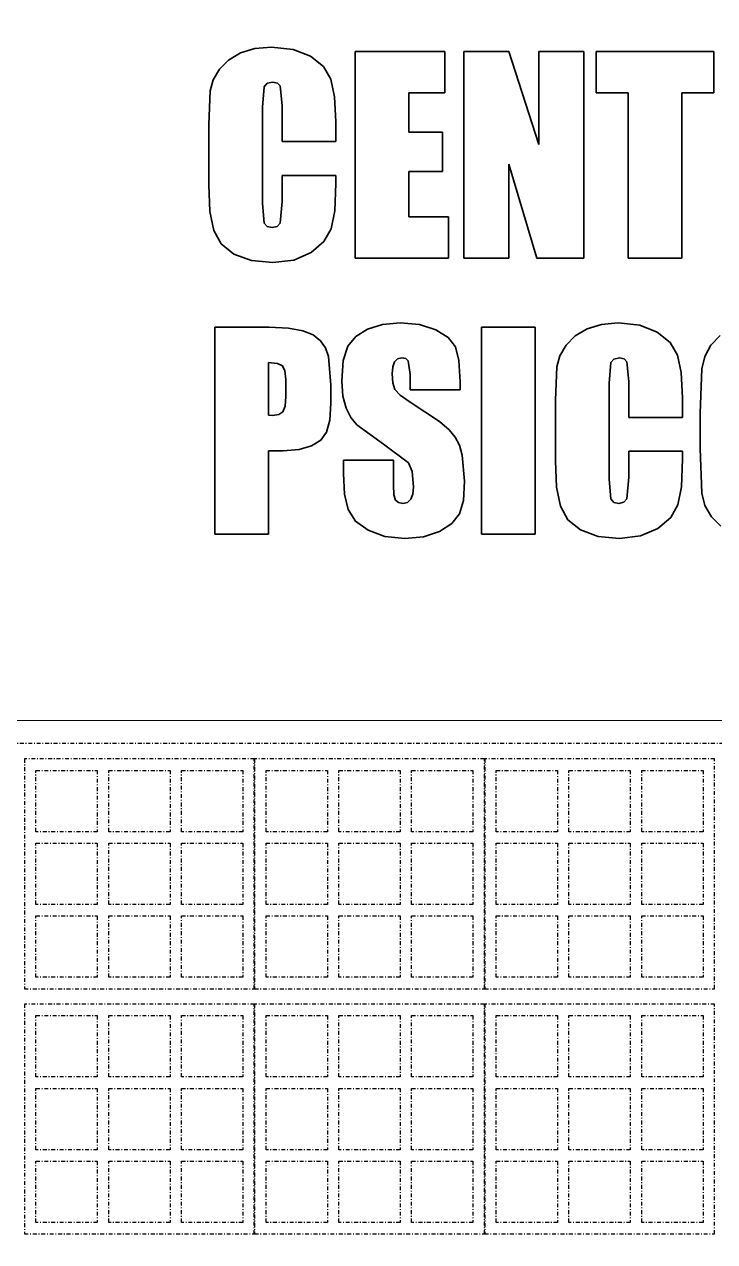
# Model space of a CAD drawing. Header units: metres. Extents: x -1783 to 21505, y -57 to 13660.
# Drawn here: x 12284.8 to 12374.9, y 7569.6 to 7728.5 of the extents above; entities that cross this region are included whole.
import ezdxf

# ---------------------------------------------------------------- set-up
doc = ezdxf.new("R2010")
doc.units = ezdxf.units.M
doc.header["$MEASUREMENT"] = 0
doc.linetypes.add('DASHDOT', pattern=[1, 0.5, -0.25, 0, -0.25])
doc.layers.add('01_F1 FACHADA FRONTAL _1_NOMES.ARQ_Caneta_No__1', color=7, linetype='Continuous', lineweight=35)
doc.layers.add('01_F1 FACHADA FRONTAL _1_PAREDE CONSTRUIR_Caneta_No__241', color=7, linetype='Continuous', lineweight=13)
doc.layers.add('cotas', color=7, linetype='Continuous')
doc.layers.add('P03', color=7, linetype='Continuous')

msp = doc.modelspace()

# ---------------------------------------------------------------- hatches: boundary and pattern name
at = {"layer": 'cotas'}
h = msp.add_hatch(color=7, dxfattribs=at)
h.dxf.hatch_style = 1
h.paths.add_polyline_path([(21504.961, 13659.963), (10304.961, 13659.963), (10304.961, 5739.963), (21504.961, 5739.963)])
h.paths.add_polyline_path([(10571.627, 13593.296), (21371.627, 13593.296), (21371.627, 5806.63), (10571.627, 5806.63)], flags=16)

# ---------------------------------------------------------------- linework, layer by layer
at = {"layer": '01_F1 FACHADA FRONTAL _1_NOMES.ARQ_Caneta_No__1', "color": 7, "linetype": 'Continuous', "lineweight": 35, "ltscale": 1000}
for p, q in [((12314.938, 7725.325), (12313.048, 7724.743)), ((12317.092, 7725.519), (12314.938, 7725.325)), ((12319.923, 7725.219), (12317.092, 7725.519)), ((12322.212, 7724.32), (12319.923, 7725.219)), ((12311.48, 7723.824), (12310.296, 7722.617)), ((12313.048, 7724.743), (12311.48, 7723.824)), ((12323.883, 7722.973), (12322.212, 7724.32)), ((12339.722, 7724.952), (12328.015, 7724.952)), ((12328.015, 7724.952), (12328.015, 7697.952)), ((12339.722, 7719.549), (12339.722, 7724.952)), ((12348.078, 7724.952), (12342.207, 7724.952)), ((12342.207, 7724.952), (12342.207, 7697.952)), ((12352.013, 7712.795), (12348.078, 7724.952)), ((12357.883, 7724.952), (12352.013, 7724.952)), ((12352.013, 7724.952), (12352.013, 7712.795)), ((12357.883, 7697.952), (12357.883, 7724.952)), ((12374.844, 7724.952), (12359.501, 7724.952)), ((12359.501, 7724.952), (12359.501, 7719.549)), ((12374.844, 7719.549), (12374.844, 7724.952)), ((12310.296, 7722.617), (12309.502, 7721.239)), ((12324.863, 7721.33), (12323.883, 7722.973)), ((12309.502, 7721.239), (12309.103, 7719.807)), ((12316.158, 7720.332), (12316.55, 7720.795)), ((12316.55, 7720.795), (12317.258, 7720.949)), ((12317.258, 7720.949), (12317.89, 7720.822)), ((12317.89, 7720.822), (12318.251, 7720.442)), ((12318.251, 7720.442), (12318.476, 7717.888)), ((12325.338, 7719.042), (12324.863, 7721.33)), ((12309.103, 7719.807), (12308.903, 7715.429)), ((12315.924, 7717.664), (12316.158, 7720.332)), ((12325.497, 7715.759), (12325.338, 7719.042)), ((12335.036, 7714.429), (12335.036, 7719.549)), ((12335.036, 7719.549), (12339.722, 7719.549)), ((12359.501, 7719.549), (12363.654, 7719.549)), ((12363.654, 7719.549), (12363.654, 7697.952)), ((12370.675, 7697.952), (12370.675, 7719.549)), ((12370.675, 7719.549), (12374.844, 7719.549)), ((12315.924, 7705.123), (12315.924, 7717.664)), ((12318.476, 7717.888), (12318.476, 7713.195)), ((12325.497, 7713.195), (12325.497, 7715.759)), ((12308.903, 7715.429), (12308.903, 7707.541)), ((12339.422, 7714.429), (12335.036, 7714.429)), ((12339.422, 7709.292), (12339.422, 7714.429)), ((12318.476, 7713.195), (12325.497, 7713.195)), ((12348.078, 7697.952), (12348.078, 7710.226)), ((12348.078, 7710.226), (12351.73, 7697.952)), ((12325.497, 7708.775), (12318.476, 7708.775)), ((12318.476, 7708.775), (12318.476, 7705.381)), ((12325.497, 7707.723), (12325.497, 7708.775)), ((12335.036, 7703.355), (12335.036, 7709.292)), ((12335.036, 7709.292), (12339.422, 7709.292)), ((12308.903, 7707.541), (12309.066, 7704.07)), ((12325.349, 7704.141), (12325.497, 7707.723)), ((12316.158, 7702.555), (12315.924, 7705.123)), ((12318.476, 7705.381), (12318.234, 7702.556)), ((12309.066, 7704.07), (12309.554, 7701.596)), ((12324.905, 7701.777), (12325.349, 7704.141)), ((12340.189, 7703.355), (12335.036, 7703.355)), ((12340.189, 7697.952), (12340.189, 7703.355)), ((12309.554, 7701.596), (12310.542, 7699.834)), ((12316.537, 7702.104), (12316.158, 7702.555)), ((12317.209, 7701.954), (12316.537, 7702.104)), ((12317.857, 7702.105), (12317.209, 7701.954)), ((12318.234, 7702.556), (12317.857, 7702.105)), ((12323.954, 7700.132), (12324.905, 7701.777)), ((12310.542, 7699.834), (12312.205, 7698.502)), ((12322.287, 7698.704), (12323.954, 7700.132)), ((12312.205, 7698.502), (12314.478, 7697.664)), ((12320.025, 7697.715), (12322.287, 7698.704)), ((12314.478, 7697.664), (12317.292, 7697.385)), ((12317.292, 7697.385), (12320.025, 7697.715)), ((12328.015, 7697.952), (12340.189, 7697.952)), ((12342.207, 7697.952), (12348.078, 7697.952)), ((12351.73, 7697.952), (12357.883, 7697.952)), ((12363.654, 7697.952), (12370.675, 7697.952)), ((12316.781, 7688.952), (12309.71, 7688.952)), ((12309.71, 7688.952), (12309.71, 7661.952)), ((12319.318, 7688.839), (12316.781, 7688.952)), ((12321.192, 7688.501), (12319.318, 7688.839)), ((12329.623, 7688.71), (12328.099, 7687.745)), ((12331.574, 7689.317), (12329.623, 7688.71)), ((12333.892, 7689.519), (12331.574, 7689.317)), ((12336.425, 7689.298), (12333.892, 7689.519)), ((12338.553, 7688.635), (12336.425, 7689.298)), ((12351.536, 7688.952), (12344.515, 7688.952)), ((12344.515, 7688.952), (12344.515, 7661.952)), ((12351.536, 7661.952), (12351.536, 7688.952)), ((12358.298, 7688.743), (12356.731, 7687.824)), ((12360.189, 7689.325), (12358.298, 7688.743)), ((12362.343, 7689.519), (12360.189, 7689.325)), ((12365.173, 7689.219), (12362.343, 7689.519)), ((12367.463, 7688.32), (12365.173, 7689.219)), ((12322.543, 7687.951), (12321.192, 7688.501)), ((12323.51, 7687.201), (12322.543, 7687.951)), ((12324.161, 7686.26), (12323.51, 7687.201)), ((12328.099, 7687.745), (12327.062, 7686.467)), ((12340.154, 7687.636), (12338.553, 7688.635)), ((12341.105, 7686.409), (12340.154, 7687.636)), ((12356.731, 7687.824), (12355.547, 7686.617)), ((12369.134, 7686.973), (12367.463, 7688.32)), ((12375.645, 7687.855), (12374.458, 7686.617)), ((12324.561, 7685.141), (12324.161, 7686.26)), ((12327.062, 7686.467), (12326.468, 7684.616)), ((12341.574, 7684.597), (12341.105, 7686.409)), ((12355.547, 7686.617), (12354.753, 7685.239)), ((12370.114, 7685.33), (12369.134, 7686.973)), ((12374.458, 7686.617), (12373.654, 7685.143)), ((12316.731, 7677.461), (12316.731, 7684.332)), ((12316.731, 7684.332), (12317.865, 7684.228)), ((12317.865, 7684.228), (12318.532, 7683.916)), ((12318.532, 7683.916), (12318.857, 7683.257)), ((12324.836, 7681.397), (12324.561, 7685.141)), ((12326.468, 7684.616), (12326.271, 7681.931)), ((12332.922, 7683.781), (12333.166, 7684.432)), ((12333.166, 7684.432), (12333.569, 7684.82)), ((12333.569, 7684.82), (12334.125, 7684.949)), ((12334.125, 7684.949), (12334.626, 7684.854)), ((12334.626, 7684.854), (12334.959, 7684.566)), ((12334.959, 7684.566), (12335.209, 7682.781)), ((12341.73, 7681.848), (12341.574, 7684.597)), ((12354.753, 7685.239), (12354.354, 7683.807)), ((12361.175, 7681.664), (12361.409, 7684.332)), ((12361.409, 7684.332), (12361.801, 7684.795)), ((12361.801, 7684.795), (12362.509, 7684.949)), ((12362.509, 7684.949), (12363.141, 7684.822)), ((12363.141, 7684.822), (12363.502, 7684.442)), ((12363.502, 7684.442), (12363.727, 7681.887)), ((12370.589, 7683.042), (12370.114, 7685.33)), ((12373.654, 7685.143), (12373.258, 7683.523)), ((12318.857, 7683.257), (12318.966, 7682.114)), ((12332.841, 7682.863), (12332.922, 7683.781)), ((12332.933, 7681.678), (12332.841, 7682.863)), ((12335.209, 7682.781), (12335.209, 7680.78)), ((12354.354, 7683.807), (12354.154, 7679.429)), ((12370.748, 7679.759), (12370.589, 7683.042)), ((12373.258, 7683.523), (12373.066, 7677.762)), ((12318.966, 7682.114), (12318.966, 7679.896)), ((12324.836, 7679.046), (12324.836, 7681.397)), ((12326.271, 7681.931), (12326.41, 7679.971)), ((12333.207, 7680.827), (12332.933, 7681.678)), ((12333.877, 7680.072), (12333.207, 7680.827)), ((12335.209, 7680.78), (12341.73, 7680.78)), ((12341.73, 7680.78), (12341.73, 7681.848)), ((12361.175, 7669.123), (12361.175, 7681.664)), ((12363.727, 7681.887), (12363.727, 7677.195)), ((12318.966, 7679.896), (12318.872, 7678.652)), ((12326.41, 7679.971), (12326.829, 7678.395)), ((12335.191, 7679.176), (12333.877, 7680.072)), ((12339.011, 7676.644), (12335.191, 7679.176)), ((12354.154, 7679.429), (12354.154, 7671.541)), ((12370.748, 7677.195), (12370.748, 7679.759)), ((12318.067, 7677.564), (12317.248, 7677.445)), ((12318.591, 7677.92), (12318.067, 7677.564)), ((12318.872, 7678.652), (12318.591, 7677.92)), ((12324.703, 7676.811), (12324.836, 7679.046)), ((12326.829, 7678.395), (12327.461, 7677.161)), ((12373.066, 7677.762), (12373.066, 7673.142)), ((12317.248, 7677.445), (12316.731, 7677.461)), ((12324.302, 7675.277), (12324.703, 7676.811)), ((12327.461, 7677.161), (12328.238, 7676.227)), ((12328.238, 7676.227), (12331.707, 7673.709)), ((12340.271, 7675.564), (12339.011, 7676.644)), ((12363.727, 7677.195), (12370.748, 7677.195)), ((12323.546, 7674.23), (12324.302, 7675.277)), ((12341.096, 7674.61), (12340.271, 7675.564)), ((12341.629, 7673.581), (12341.096, 7674.61)), ((12316.731, 7661.952), (12316.731, 7672.825)), ((12316.731, 7672.825), (12318.616, 7672.825)), ((12318.616, 7672.825), (12320.698, 7672.984)), ((12320.698, 7672.984), (12322.343, 7673.459)), ((12322.343, 7673.459), (12323.546, 7674.23)), ((12331.707, 7673.709), (12334.992, 7671.258)), ((12342.009, 7672.279), (12341.629, 7673.581)), ((12373.066, 7673.142), (12373.266, 7667.305)), ((12333.008, 7671.625), (12326.487, 7671.625)), ((12326.487, 7671.625), (12326.487, 7669.857)), ((12333.008, 7668.339), (12333.008, 7671.625)), ((12334.992, 7671.258), (12335.48, 7670.111)), ((12342.314, 7668.856), (12342.009, 7672.279)), ((12354.154, 7671.541), (12354.317, 7668.07)), ((12370.748, 7672.775), (12363.727, 7672.775)), ((12363.727, 7672.775), (12363.727, 7669.381)), ((12370.6, 7668.14), (12370.748, 7671.723)), ((12370.748, 7671.723), (12370.748, 7672.775)), ((12326.487, 7669.857), (12326.641, 7667.168)), ((12335.48, 7670.111), (12335.643, 7668.139)), ((12333.077, 7667.093), (12333.008, 7668.339)), ((12335.643, 7668.139), (12335.557, 7667.188)), ((12342.145, 7666.35), (12342.314, 7668.856)), ((12354.317, 7668.07), (12354.805, 7665.596)), ((12361.409, 7666.555), (12361.175, 7669.123)), ((12363.727, 7669.381), (12363.485, 7666.556)), ((12370.156, 7665.777), (12370.6, 7668.14)), ((12326.641, 7667.168), (12327.104, 7665.171)), ((12333.283, 7666.388), (12333.077, 7667.093)), ((12335.301, 7666.505), (12334.869, 7666.092)), ((12335.557, 7667.188), (12335.301, 7666.505)), ((12361.788, 7666.104), (12361.409, 7666.555)), ((12363.485, 7666.556), (12363.108, 7666.105)), ((12373.266, 7667.305), (12373.679, 7665.7)), ((12327.104, 7665.171), (12328.065, 7663.666)), ((12333.664, 7666.063), (12333.283, 7666.388)), ((12334.259, 7665.954), (12333.664, 7666.063)), ((12334.869, 7666.092), (12334.259, 7665.954)), ((12341.638, 7664.604), (12342.145, 7666.35)), ((12354.805, 7665.596), (12355.793, 7663.834)), ((12362.459, 7665.954), (12361.788, 7666.104)), ((12363.108, 7666.105), (12362.459, 7665.954)), ((12369.205, 7664.132), (12370.156, 7665.777)), ((12373.679, 7665.7), (12374.517, 7664.22)), ((12328.065, 7663.666), (12329.714, 7662.452)), ((12339.028, 7662.31), (12340.648, 7663.346)), ((12340.648, 7663.346), (12341.638, 7664.604)), ((12355.793, 7663.834), (12357.456, 7662.502)), ((12367.538, 7662.704), (12369.205, 7664.132)), ((12374.517, 7664.22), (12375.736, 7662.979)), ((12309.71, 7661.952), (12316.731, 7661.952)), ((12329.714, 7662.452), (12331.914, 7661.652)), ((12336.935, 7661.616), (12339.028, 7662.31)), ((12344.515, 7661.952), (12351.536, 7661.952)), ((12357.456, 7662.502), (12359.729, 7661.664)), ((12359.729, 7661.664), (12362.543, 7661.385)), ((12362.543, 7661.385), (12365.276, 7661.715)), ((12365.276, 7661.715), (12367.538, 7662.704)), ((12331.914, 7661.652), (12334.525, 7661.385)), ((12334.525, 7661.385), (12336.935, 7661.616))]:
    msp.add_line(p, q, dxfattribs=at)
at = {"layer": '01_F1 FACHADA FRONTAL _1_PAREDE CONSTRUIR_Caneta_No__241', "color": 7, "linetype": 'Continuous', "lineweight": 13, "ltscale": 1000}
msp.add_line((13081.764, 7637.625), (12071.764, 7637.625), dxfattribs=at)
at = {"layer": 'P03', "linetype": 'DASHDOT'}
for p, q in [((13065.764, 7634.625), (12074.58, 7634.625)), ((12314.859, 7632.625), (12284.859, 7632.625)), ((12284.859, 7632.625), (12284.859, 7602.625)), ((12314.859, 7602.625), (12314.859, 7632.625)), ((12344.894, 7632.625), (12314.894, 7632.625)), ((12314.894, 7632.625), (12314.894, 7602.625)), ((12344.894, 7602.625), (12344.894, 7632.625)), ((12374.928, 7632.625), (12344.928, 7632.625)), ((12344.928, 7632.625), (12344.928, 7602.625)), ((12374.928, 7602.625), (12374.928, 7632.625)), ((12286.359, 7623.125), (12286.359, 7631.125)), ((12286.359, 7631.125), (12294.359, 7631.125)), ((12294.359, 7631.125), (12294.359, 7623.125)), ((12295.859, 7623.125), (12295.859, 7631.125)), ((12295.859, 7631.125), (12303.859, 7631.125)), ((12303.859, 7631.125), (12303.859, 7623.125)), ((12305.359, 7623.125), (12305.359, 7631.125)), ((12305.359, 7631.125), (12313.359, 7631.125)), ((12313.359, 7631.125), (12313.359, 7623.125)), ((12316.394, 7623.125), (12316.394, 7631.125)), ((12316.394, 7631.125), (12324.394, 7631.125)), ((12324.394, 7631.125), (12324.394, 7623.125)), ((12325.894, 7623.125), (12325.894, 7631.125)), ((12325.894, 7631.125), (12333.894, 7631.125)), ((12333.894, 7631.125), (12333.894, 7623.125)), ((12335.394, 7623.125), (12335.394, 7631.125)), ((12335.394, 7631.125), (12343.394, 7631.125)), ((12343.394, 7631.125), (12343.394, 7623.125)), ((12346.428, 7623.125), (12346.428, 7631.125)), ((12346.428, 7631.125), (12354.428, 7631.125)), ((12354.428, 7631.125), (12354.428, 7623.125)), ((12355.928, 7623.125), (12355.928, 7631.125)), ((12355.928, 7631.125), (12363.928, 7631.125)), ((12363.928, 7631.125), (12363.928, 7623.125)), ((12365.428, 7623.125), (12365.428, 7631.125)), ((12365.428, 7631.125), (12373.428, 7631.125)), ((12373.428, 7631.125), (12373.428, 7623.125)), ((12294.359, 7623.125), (12286.359, 7623.125)), ((12303.859, 7623.125), (12295.859, 7623.125)), ((12313.359, 7623.125), (12305.359, 7623.125)), ((12324.394, 7623.125), (12316.394, 7623.125)), ((12333.894, 7623.125), (12325.894, 7623.125)), ((12343.394, 7623.125), (12335.394, 7623.125)), ((12354.428, 7623.125), (12346.428, 7623.125)), ((12363.928, 7623.125), (12355.928, 7623.125)), ((12373.428, 7623.125), (12365.428, 7623.125)), ((12286.359, 7613.625), (12286.359, 7621.625)), ((12286.359, 7621.625), (12294.359, 7621.625)), ((12294.359, 7621.625), (12294.359, 7613.625)), ((12295.859, 7613.625), (12295.859, 7621.625)), ((12295.859, 7621.625), (12303.859, 7621.625)), ((12303.859, 7621.625), (12303.859, 7613.625)), ((12305.359, 7613.625), (12305.359, 7621.625)), ((12305.359, 7621.625), (12313.359, 7621.625)), ((12313.359, 7621.625), (12313.359, 7613.625)), ((12316.394, 7613.625), (12316.394, 7621.625)), ((12316.394, 7621.625), (12324.394, 7621.625)), ((12324.394, 7621.625), (12324.394, 7613.625)), ((12325.894, 7613.625), (12325.894, 7621.625)), ((12325.894, 7621.625), (12333.894, 7621.625)), ((12333.894, 7621.625), (12333.894, 7613.625)), ((12335.394, 7613.625), (12335.394, 7621.625)), ((12335.394, 7621.625), (12343.394, 7621.625)), ((12343.394, 7621.625), (12343.394, 7613.625)), ((12346.428, 7613.625), (12346.428, 7621.625)), ((12346.428, 7621.625), (12354.428, 7621.625)), ((12354.428, 7621.625), (12354.428, 7613.625)), ((12355.928, 7613.625), (12355.928, 7621.625)), ((12355.928, 7621.625), (12363.928, 7621.625)), ((12363.928, 7621.625), (12363.928, 7613.625)), ((12365.428, 7613.625), (12365.428, 7621.625)), ((12365.428, 7621.625), (12373.428, 7621.625)), ((12373.428, 7621.625), (12373.428, 7613.625)), ((12294.359, 7613.625), (12286.359, 7613.625)), ((12303.859, 7613.625), (12295.859, 7613.625)), ((12313.359, 7613.625), (12305.359, 7613.625)), ((12324.394, 7613.625), (12316.394, 7613.625)), ((12333.894, 7613.625), (12325.894, 7613.625)), ((12343.394, 7613.625), (12335.394, 7613.625)), ((12354.428, 7613.625), (12346.428, 7613.625)), ((12363.928, 7613.625), (12355.928, 7613.625)), ((12373.428, 7613.625), (12365.428, 7613.625)), ((12286.359, 7604.125), (12286.359, 7612.125)), ((12286.359, 7612.125), (12294.359, 7612.125)), ((12294.359, 7612.125), (12294.359, 7604.125)), ((12295.859, 7604.125), (12295.859, 7612.125)), ((12295.859, 7612.125), (12303.859, 7612.125)), ((12303.859, 7612.125), (12303.859, 7604.125)), ((12305.359, 7604.125), (12305.359, 7612.125)), ((12305.359, 7612.125), (12313.359, 7612.125)), ((12313.359, 7612.125), (12313.359, 7604.125)), ((12316.394, 7604.125), (12316.394, 7612.125)), ((12316.394, 7612.125), (12324.394, 7612.125)), ((12324.394, 7612.125), (12324.394, 7604.125)), ((12325.894, 7604.125), (12325.894, 7612.125)), ((12325.894, 7612.125), (12333.894, 7612.125)), ((12333.894, 7612.125), (12333.894, 7604.125)), ((12335.394, 7604.125), (12335.394, 7612.125)), ((12335.394, 7612.125), (12343.394, 7612.125)), ((12343.394, 7612.125), (12343.394, 7604.125)), ((12346.428, 7604.125), (12346.428, 7612.125)), ((12346.428, 7612.125), (12354.428, 7612.125)), ((12354.428, 7612.125), (12354.428, 7604.125)), ((12355.928, 7604.125), (12355.928, 7612.125)), ((12355.928, 7612.125), (12363.928, 7612.125)), ((12363.928, 7612.125), (12363.928, 7604.125)), ((12365.428, 7604.125), (12365.428, 7612.125)), ((12365.428, 7612.125), (12373.428, 7612.125)), ((12373.428, 7612.125), (12373.428, 7604.125)), ((12294.359, 7604.125), (12286.359, 7604.125)), ((12303.859, 7604.125), (12295.859, 7604.125)), ((12313.359, 7604.125), (12305.359, 7604.125)), ((12324.394, 7604.125), (12316.394, 7604.125)), ((12333.894, 7604.125), (12325.894, 7604.125)), ((12343.394, 7604.125), (12335.394, 7604.125)), ((12354.428, 7604.125), (12346.428, 7604.125)), ((12363.928, 7604.125), (12355.928, 7604.125)), ((12373.428, 7604.125), (12365.428, 7604.125)), ((12284.859, 7602.625), (12314.859, 7602.625)), ((12314.894, 7602.625), (12344.894, 7602.625)), ((12344.928, 7602.625), (12374.928, 7602.625)), ((12314.859, 7600.625), (12284.859, 7600.625)), ((12284.859, 7600.625), (12284.859, 7570.625)), ((12314.859, 7570.625), (12314.859, 7600.625)), ((12344.894, 7600.625), (12314.894, 7600.625)), ((12314.894, 7600.625), (12314.894, 7570.625)), ((12344.894, 7570.625), (12344.894, 7600.625)), ((12374.928, 7600.625), (12344.928, 7600.625)), ((12344.928, 7600.625), (12344.928, 7570.625)), ((12374.928, 7570.625), (12374.928, 7600.625)), ((12286.359, 7591.125), (12286.359, 7599.125)), ((12286.359, 7599.125), (12294.359, 7599.125)), ((12294.359, 7599.125), (12294.359, 7591.125)), ((12295.859, 7591.125), (12295.859, 7599.125)), ((12295.859, 7599.125), (12303.859, 7599.125)), ((12303.859, 7599.125), (12303.859, 7591.125)), ((12305.359, 7591.125), (12305.359, 7599.125)), ((12305.359, 7599.125), (12313.359, 7599.125)), ((12313.359, 7599.125), (12313.359, 7591.125)), ((12316.394, 7591.125), (12316.394, 7599.125)), ((12316.394, 7599.125), (12324.394, 7599.125)), ((12324.394, 7599.125), (12324.394, 7591.125)), ((12325.894, 7591.125), (12325.894, 7599.125)), ((12325.894, 7599.125), (12333.894, 7599.125)), ((12333.894, 7599.125), (12333.894, 7591.125)), ((12335.394, 7591.125), (12335.394, 7599.125)), ((12335.394, 7599.125), (12343.394, 7599.125)), ((12343.394, 7599.125), (12343.394, 7591.125)), ((12346.428, 7591.125), (12346.428, 7599.125)), ((12346.428, 7599.125), (12354.428, 7599.125)), ((12354.428, 7599.125), (12354.428, 7591.125)), ((12355.928, 7591.125), (12355.928, 7599.125)), ((12355.928, 7599.125), (12363.928, 7599.125)), ((12363.928, 7599.125), (12363.928, 7591.125)), ((12365.428, 7591.125), (12365.428, 7599.125)), ((12365.428, 7599.125), (12373.428, 7599.125)), ((12373.428, 7599.125), (12373.428, 7591.125)), ((12294.359, 7591.125), (12286.359, 7591.125)), ((12303.859, 7591.125), (12295.859, 7591.125)), ((12313.359, 7591.125), (12305.359, 7591.125)), ((12324.394, 7591.125), (12316.394, 7591.125)), ((12333.894, 7591.125), (12325.894, 7591.125)), ((12343.394, 7591.125), (12335.394, 7591.125)), ((12354.428, 7591.125), (12346.428, 7591.125)), ((12363.928, 7591.125), (12355.928, 7591.125)), ((12373.428, 7591.125), (12365.428, 7591.125)), ((12286.359, 7581.625), (12286.359, 7589.625)), ((12286.359, 7589.625), (12294.359, 7589.625)), ((12294.359, 7589.625), (12294.359, 7581.625)), ((12295.859, 7581.625), (12295.859, 7589.625)), ((12295.859, 7589.625), (12303.859, 7589.625)), ((12303.859, 7589.625), (12303.859, 7581.625)), ((12305.359, 7581.625), (12305.359, 7589.625)), ((12305.359, 7589.625), (12313.359, 7589.625)), ((12313.359, 7589.625), (12313.359, 7581.625)), ((12316.394, 7581.625), (12316.394, 7589.625)), ((12316.394, 7589.625), (12324.394, 7589.625)), ((12324.394, 7589.625), (12324.394, 7581.625)), ((12325.894, 7581.625), (12325.894, 7589.625)), ((12325.894, 7589.625), (12333.894, 7589.625)), ((12333.894, 7589.625), (12333.894, 7581.625)), ((12335.394, 7581.625), (12335.394, 7589.625)), ((12335.394, 7589.625), (12343.394, 7589.625)), ((12343.394, 7589.625), (12343.394, 7581.625)), ((12346.428, 7581.625), (12346.428, 7589.625)), ((12346.428, 7589.625), (12354.428, 7589.625)), ((12354.428, 7589.625), (12354.428, 7581.625)), ((12355.928, 7581.625), (12355.928, 7589.625)), ((12355.928, 7589.625), (12363.928, 7589.625)), ((12363.928, 7589.625), (12363.928, 7581.625)), ((12365.428, 7581.625), (12365.428, 7589.625)), ((12365.428, 7589.625), (12373.428, 7589.625)), ((12373.428, 7589.625), (12373.428, 7581.625)), ((12294.359, 7581.625), (12286.359, 7581.625)), ((12303.859, 7581.625), (12295.859, 7581.625)), ((12313.359, 7581.625), (12305.359, 7581.625)), ((12324.394, 7581.625), (12316.394, 7581.625)), ((12333.894, 7581.625), (12325.894, 7581.625)), ((12343.394, 7581.625), (12335.394, 7581.625)), ((12354.428, 7581.625), (12346.428, 7581.625)), ((12363.928, 7581.625), (12355.928, 7581.625)), ((12373.428, 7581.625), (12365.428, 7581.625)), ((12286.359, 7572.125), (12286.359, 7580.125)), ((12286.359, 7580.125), (12294.359, 7580.125)), ((12294.359, 7580.125), (12294.359, 7572.125)), ((12295.859, 7572.125), (12295.859, 7580.125)), ((12295.859, 7580.125), (12303.859, 7580.125)), ((12303.859, 7580.125), (12303.859, 7572.125)), ((12305.359, 7572.125), (12305.359, 7580.125)), ((12305.359, 7580.125), (12313.359, 7580.125)), ((12313.359, 7580.125), (12313.359, 7572.125)), ((12316.394, 7572.125), (12316.394, 7580.125)), ((12316.394, 7580.125), (12324.394, 7580.125)), ((12324.394, 7580.125), (12324.394, 7572.125)), ((12325.894, 7572.125), (12325.894, 7580.125)), ((12325.894, 7580.125), (12333.894, 7580.125)), ((12333.894, 7580.125), (12333.894, 7572.125)), ((12335.394, 7572.125), (12335.394, 7580.125)), ((12335.394, 7580.125), (12343.394, 7580.125)), ((12343.394, 7580.125), (12343.394, 7572.125)), ((12346.428, 7572.125), (12346.428, 7580.125)), ((12346.428, 7580.125), (12354.428, 7580.125)), ((12354.428, 7580.125), (12354.428, 7572.125)), ((12355.928, 7572.125), (12355.928, 7580.125)), ((12355.928, 7580.125), (12363.928, 7580.125)), ((12363.928, 7580.125), (12363.928, 7572.125)), ((12365.428, 7572.125), (12365.428, 7580.125)), ((12365.428, 7580.125), (12373.428, 7580.125)), ((12373.428, 7580.125), (12373.428, 7572.125)), ((12294.359, 7572.125), (12286.359, 7572.125)), ((12303.859, 7572.125), (12295.859, 7572.125)), ((12313.359, 7572.125), (12305.359, 7572.125)), ((12324.394, 7572.125), (12316.394, 7572.125)), ((12333.894, 7572.125), (12325.894, 7572.125)), ((12343.394, 7572.125), (12335.394, 7572.125)), ((12354.428, 7572.125), (12346.428, 7572.125)), ((12363.928, 7572.125), (12355.928, 7572.125)), ((12373.428, 7572.125), (12365.428, 7572.125)), ((12284.859, 7570.625), (12314.859, 7570.625)), ((12314.894, 7570.625), (12344.894, 7570.625)), ((12344.928, 7570.625), (12374.928, 7570.625))]:
    msp.add_line(p, q, dxfattribs=at)

doc.saveas('drawing.dxf')
